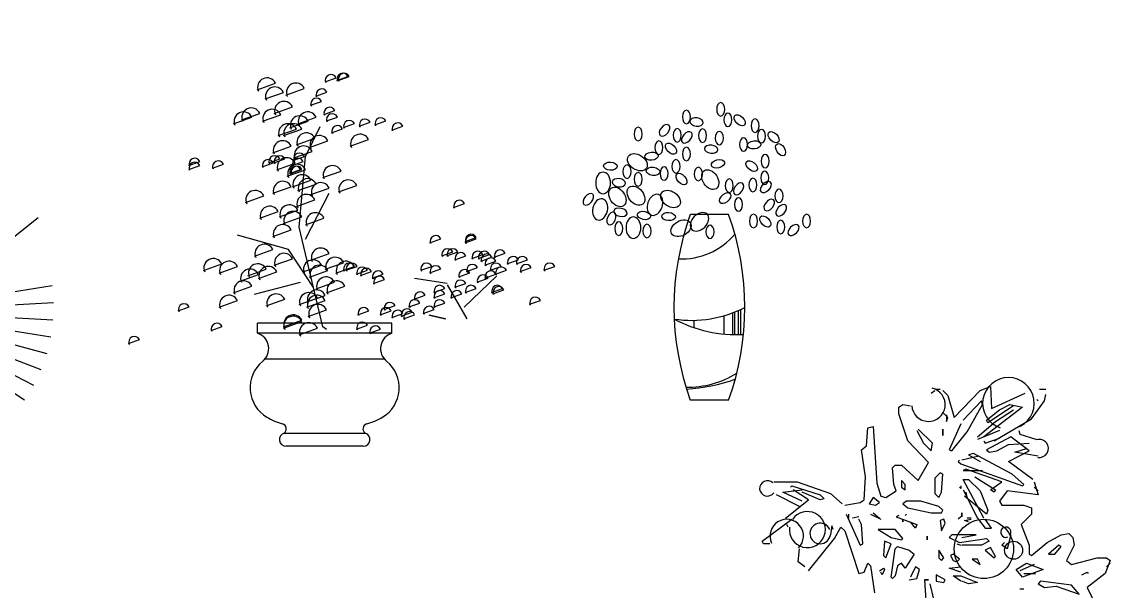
# Model space of a CAD drawing. Extents: x -42728 to 99010, y -18674 to 47645.
# Drawn here: x 46015 to 48266, y 2904 to 4082 of the extents above; entities that cross this region are included whole.
import ezdxf

# ---------------------------------------------------------------- set-up
doc = ezdxf.new("R2010")
doc.units = 0
doc.header["$LTSCALE"] = 100
doc.header["$MEASUREMENT"] = 0
doc.layers.get('0').update_dxf_attribs({"linetype": 'CONTINUOUS'})
for name, color, linetype in [('2D', 7, 'CONTINUOUS'), ('9', 9, 'CONTINUOUS'), ('BUILDINGS', 5, 'CONTINUOUS'), ('DIZHUAN', 145, 'CONTINUOUS'), ('填充', 8, 'CONTINUOUS'), ('家具', 223, 'CONTINUOUS')]:
    doc.layers.add(name, color=color, linetype=linetype)
doc.styles.add('DIM', font='txt')

# ---------------------------------------------------------------- blocks, each defined once
blk = doc.blocks.new('A$C5F3C006E')
for p, q in [((547.5, 1033), (532.1, 1154.9)), ((603.2, 1031.9), (603.2, 1154.7)), ((636, 1148.6), (631.9, 1029.8)), ((455.6, 1142.5), (480.2, 1019.6)), ((658.3, 1023.8), (673.7, 1145.7)), ((713.9, 1132.2), (693.4, 1017.6)), ((712, 1008.8), (742.6, 1127.8)), ((763.4, 987.3), (808.6, 1101.5)), ((336.2, 969.1), (264, 1068.5)), ((811.7, 959.4), (870.8, 1067.1)), ((238.3, 1050.3), (316.2, 952)), ((290.4, 937.3), (206.4, 1026.8)), ((185.1, 997.1), (267, 919.3)), ((726.2, 675.6), (763.1, 1007.3)), ((249.1, 900), (154.4, 978.3)), ((144.1, 948), (234.2, 882.4)), ((111.3, 921.3), (221.9, 847.6)), ((990.6, 815.4), (977, 901.3)), ((1016.9, 817.2), (1012.4, 904)), ((1043.3, 816.3), (1047.9, 903.1)), ((964.6, 810.8), (942.1, 894.8)), ((1069.5, 812.6), (1083.1, 898.5)), ((1095.1, 806.3), (1117.6, 890.2)), ((1119.9, 797.2), (1151.1, 878.4)), ((959.5, 795.5), (1063.2, 861.3)), ((1143.6, 785.7), (1183.1, 863.1)), ((1209.9, 841.5), (1164.8, 771.9)), ((1186.8, 755.4), (1241.5, 822.9)), ((157.1, 761.4), (40.3, 799.4)), ((1045.9, 712.5), (1033.6, 786.2)), ((381.8, 712.5), (344.9, 749.4)), ((1328.7, 749.4), (1267.3, 700.2)), ((138.8, 708.8), (18.1, 731.8)), ((455.6, 614.2), (381.8, 712.5)), ((955.7, 583.5), (1045.9, 712.5)), ((566.3, 589.7), (726.2, 675.6)), ((127.2, 654.2), (4.6, 662)), ((504.8, 626.5), (455.6, 614.2)), ((541.7, 565.1), (504.8, 626.5)), ((1271.6, 595.8), (1357.5, 609.3)), ((122.6, 598.7), (0, 591)), ((959.8, 587.6), (1082.8, 589.7)), ((959.8, 587.6), (1033.6, 331.7)), ((1082.8, 589.7), (1168.9, 552.8)), ((554, 565.1), (221.9, 540.5)), ((554, 577.4), (726.2, 405.4)), ((1168.9, 552.8), (1193.5, 577.4)), ((1273.5, 569.5), (1360.3, 574)), ((125, 543), (4.3, 520)), ((221.9, 540.5), (197.4, 479.1)), ((1272.5, 543.1), (1359.3, 538.5)), ((1021.3, 528.2), (1070.5, 528.2)), ((1070.5, 528.2), (1193.5, 503.7)), ((197.4, 479.1), (111.3, 515.9)), ((1193.5, 503.7), (1255, 491.4)), ((1268.9, 516.9), (1354.7, 503.3)), ((134.3, 488.1), (17.5, 450.1)), ((1262.5, 491.3), (1346.4, 468.8)), ((1253.4, 466.5), (1334.6, 435.3)), ((62.1, 380.8), (148.2, 430)), ((726.2, 405.4), (812.2, 430)), ((1241.9, 442.8), (1319.3, 403.3)), ((1227.9, 420.4), (1300.7, 373)), ((173.1, 383.8), (69.4, 318)), ((1211.6, 399.6), (1279.1, 344.9)), ((1173.1, 363.7), (1227.7, 296.1)), ((1193.3, 380.6), (1254.7, 319.1)), ((86.7, 288.7), (181, 358.3)), ((1151.2, 348.9), (1198.5, 276)), ((202, 336.2), (107.4, 257.9)), ((919.9, 321.5), (1023.6, 255.7)), ((947.5, 323.9), (925, 240)), ((973.2, 317.5), (959.5, 231.7)), ((1078, 319.3), (1100.5, 235.4)), ((1103.4, 326.6), (1134.5, 245.5)), ((1127.9, 336.5), (1167.3, 259)), ((127.7, 227.3), (213.8, 309.2)), ((999.3, 313.8), (994.7, 227.1)), ((1025.7, 312.9), (1030.2, 226.1)), ((1052, 314.8), (1065.6, 228.9)), ((236.7, 292.5), (152.6, 203)), ((176.9, 178.1), (258.8, 276.4)), ((883.5, 279.3), (978.2, 201)), ((276.5, 253.6), (204.3, 154.2)), ((842.1, 242), (926.2, 152.5)), ((796.4, 210.2), (868.6, 110.8)), ((898.3, 137.2), (828.6, 219.1)), ((369.2, 192.1), (324, 77.8)), ((747, 184.3), (806.2, 76.7)), ((694.8, 164.9), (740, 50.7)), ((455.6, 24.6), (467.9, 147.4)), ((566.3, 12.3), (566.3, 147.4)), ((689.3, 0), (664.7, 147.4))]:
    blk.add_line(p, q)
for centre, radius in [((541.7, 1044.2), 24.6), ((418.7, 712.5), 17.4), ((1029.5, 649), 8.19), ((513, 624.5), 9.16), ((517.1, 591.7), 14.8), ((545.8, 579.4), 9.16), ((1041.8, 583.5), 9.16), ((570.4, 558.9), 8.2), ((1004.9, 558.9), 8.19), ((340.8, 542.6), 8.19)]:
    blk.add_circle(centre, radius)
blk = doc.blocks.new('A$C452D1565')
at = {"layer": 'BUILDINGS', "color": 8}
for p, q in [((301.1, 384.5), (222.1, 384.5)), ((301.1, 0), (222.1, 0))]:
    blk.add_line(p, q, dxfattribs=at)
for centre, start, end in [((751.5, 192.2), 160.0454, 199.9546), ((-228.4, 192.2), 340.0454, 19.9546)]:
    blk.add_arc(centre, 563.3, start, end, dxfattribs=at)
at = {"layer": 'BUILDINGS', "color": 8, "extrusion": (0, 0, -1)}
for centre, major_axis, ratio in [((284.9, 601.7), (0, 14), 0.6), ((214, 586), (0, 14), 0.6), ((299.7, 580.1), (0, 14), 0.6), ((114.2, 550.6), (0, 14), 0.6), ((168.7, 558.4), (8.8, 10.9), 0.6), ((235, 575.5), (-13.9, 1.6), 0.6), ((356, 567.9), (0, 14), 0.6), ((194.9, 548.1), (0, 14), 0.6), ((215, 543.6), (9.3, 10.5), 0.6), ((247.3, 547.3), (0, 14), 0.6), ((282, 542.2), (0, 14), 0.6), ((332.1, 528.9), (0, 14), 0.6), ((369.1, 546.2), (0, 14), 0.6), ((157, 522.5), (0, 14), 0.6), ((214, 509.3), (0, 14), 0.6), ((265.2, 519.3), (-13.9, 1.6), 0.6), ((192.4, 483.7), (0, 14), 0.6), ((376.8, 494.6), (0, 14), 0.6), ((91.1, 472.9), (0, 14), 0.6), ((167.8, 468.9), (0, 14), 0.6), ((238.6, 467.9), (0, 14), 0.6), ((375.9, 460), (0, 14), 0.6), ((41.7, 449.5), (0, 22.3), 0.687493), ((74.3, 450), (-13.9, 1.6), 0.6), ((114.2, 457.1), (0, 14), 0.6), ((302.5, 443.8), (0, 14), 0.6), ((321.8, 437.2), (8.1, 11.5), 0.6), ((351.4, 445.3), (0, 14), 0.6), ((378.2, 441), (9.91, 9.91), 0.6), ((11.1, 415.6), (9.1, 10.6), 0.6), ((149, 404.2), (7.1, 21.2), 0.687493), ((294.1, 418.1), (11.2, 8.4), 0.6), ((405.3, 422.7), (0, 14), 0.6), ((35.6, 394.7), (4.7, 21.8), 0.687493), ((321.7, 404.9), (0, 14), 0.6), ((385.1, 403.9), (8.8, 10.9), 0.6), ((410, 392.8), (9.3, 10.5), 0.6), ((58.8, 376), (5.7, 12.8), 0.6), ((77.5, 388.7), (-13.7, 2.8), 0.6), ((241, 369), (15.8, 15.8), 0.687493), ((352.7, 370.6), (0, 14), 0.6), ((462.4, 370.6), (0, 14), 0.6), ((74.1, 355.1), (0, 14), 0.6), ((104.4, 356.9), (0, 22.3), 0.687493), ((132.4, 349.9), (0, 14), 0.6), ((262.7, 348.4), (0, 14), 0.6), ((409, 358.4), (0, 14), 0.6), ((435.4, 351.9), (9.91, 9.91), 0.6)]:
    blk.add_ellipse(centre, major_axis=major_axis, ratio=ratio, dxfattribs=at)
at = {"layer": 'BUILDINGS', "color": 8}
for centre, major_axis, ratio in [((323.9, 579.2), (-9.91, 9.91), 0.6), ((394.1, 544.1), (-9.91, 9.91), 0.6), ((182, 520.5), (-9.91, 9.91), 0.6), ((353.9, 528.2), (13.9, 1.4), 0.6), ((408.7, 518.1), (-7.4, 11.9), 0.6), ((112.6, 492.2), (-18.5, 12.5), 0.687493), ((141.8, 504.6), (13.9, 1.4), 0.6), ((279.2, 489), (13.6, 3.4), 0.6), ((348.8, 484.3), (-10.9, 8.8), 0.6), ((56.8, 484.2), (-14, 0.6), 0.6), ((144.9, 473.5), (-13.9, 1.8), 0.6), ((263.3, 456.3), (-12.2, 18.7), 0.687493), ((203.8, 457.6), (-9.2, 10.6), 0.6), ((71.2, 420.6), (-12.6, 18.4), 0.687493), ((109.7, 423.2), (-13.8, 17.6), 0.687493), ((181.1, 416.3), (-18.3, 12.9), 0.687493), ((126.3, 382.1), (-13.7, 2.8), 0.6), ((177.2, 380), (-14, 1.1), 0.6), ((377, 369.7), (-9.91, 9.91), 0.6), ((202.8, 355.7), (19.4, 11.1), 0.687493)]:
    blk.add_ellipse(centre, major_axis=major_axis, ratio=ratio, dxfattribs=at)
at = {"layer": 'DIZHUAN'}
for p, q in [((309.1, 180.7), (309.1, 135.9)), ((313.4, 182.4), (313.4, 135.8)), ((321.2, 185.7), (321.2, 135.1)), ((325.5, 187.6), (325.5, 135.9)), ((229.3, 165.3), (229.3, 150.3)), ((291.3, 174.8), (291.3, 137))]:
    blk.add_line(p, q, dxfattribs=at)
for centre, radius, start, end in [((203.3, 437.5), 145.3, 267.6278, 319.7473), ((224.8, 403.6), 238.4, 261.3103, 297.5021), ((316.8, 406.2), 270.4, 241.7371, 273.2291), ((217.1, 219.1), 192, 268.7703, 301.7215), ((191.1, 396.9), 374.6, 273.5528, 289.3073)]:
    blk.add_arc(centre, radius, start, end, dxfattribs=at)
blk = doc.blocks.new('A$C45C0415A')
at = {"layer": 'DIZHUAN'}
blk.add_blockref('A$C452D1565', (0, 0), dxfattribs=at)
blk = doc.blocks.new('A$C5E9904D8')
at = {"layer": '家具'}
blk.add_blockref('A$C45C0415A', (0, 0), dxfattribs=at)
blk = doc.blocks.new('A$C45BA63F5')
at = {"layer": '家具'}
blk.add_blockref('A$C5E9904D8', (0, 0), dxfattribs=at)
blk = doc.blocks.new('0963')
at = {"linetype": 'Continuous'}
for p, q in [((-89.6, 1842.3), (-7.8, 1871.5)), ((-1.9, 1852), (79.9, 1881.2)), ((7.8, 1852), (89.6, 1881.2)), ((-594.1, 1781.9), (-457.8, 1830.6)), ((-379.9, 1742.9), (-243.5, 1791.6)), ((-535.7, 1713.7), (-399.3, 1762.4)), ((-157.8, 1735.1), (-76, 1764.4)), ((-467.5, 1606.6), (-331.2, 1655.3)), ((-196.7, 1667), (-114.9, 1696.2)), ((-99.3, 1598.8), (-17.5, 1628)), ((-769.5, 1528.7), (-633.1, 1577.4)), ((-711, 1557.9), (-574.7, 1606.6)), ((-555.2, 1548.2), (-418.8, 1596.9)), ((-350.6, 1499.5), (-214.3, 1548.2)), ((-292.2, 1528.7), (-155.8, 1577.4)), ((-79.9, 1550.1), (1.9, 1579.4)), ((163.6, 1511.2), (245.4, 1540.4)), ((280.5, 1520.9), (362.3, 1550.1)), ((-438.3, 1441.1), (-301.9, 1489.8)), ((-438.3, 1441.1), (-301.9, 1489.8)), ((-399.3, 1441.1), (-263, 1489.8)), ((-40.9, 1462.5), (40.9, 1491.7)), ((46.8, 1501.5), (128.6, 1530.7)), ((407.1, 1482), (488.9, 1511.2)), ((-301.9, 1372.9), (-165.6, 1421.6)), ((-204.5, 1353.5), (-68.2, 1402.1)), ((97.4, 1363.2), (233.8, 1411.9)), ((-477.3, 1314.5), (-340.9, 1363.2)), ((-321.4, 1275.6), (-185.1, 1324.2)), ((-1102.6, 1219.1), (-1020.8, 1248.3)), ((-1102.6, 1189.9), (-1020.8, 1219.1)), ((-927.2, 1199.6), (-845.4, 1228.8)), ((-557.1, 1209.3), (-475.3, 1238.6)), ((-508.4, 1238.6), (-426.6, 1267.8)), ((-469.5, 1238.6), (-387.7, 1267.8)), ((-448, 1187.9), (-311.7, 1236.6)), ((-333.1, 1219.1), (-251.3, 1248.3)), ((-323.4, 1258), (-241.6, 1287.2)), ((-370.1, 1139.2), (-233.8, 1187.9)), ((-352.6, 1160.7), (-270.8, 1189.9)), ((-342.8, 1160.7), (-261, 1189.9)), ((-107.1, 1129.5), (29.2, 1178.2)), ((-477.3, 1012.7), (-340.9, 1061.3)), ((-331.2, 1061.3), (-194.8, 1110)), ((-292.2, 1032.1), (-155.8, 1080.8)), ((9.7, 1022.4), (146.1, 1071.1)), ((-681.8, 944.5), (-545.4, 993.2)), ((-194.8, 1002.9), (-58.4, 1051.6)), ((-301.9, 915.3), (-165.6, 964)), ((864.9, 907.5), (946.7, 936.7)), ((-574.7, 827.7), (-438.3, 876.3)), ((-428.6, 837.4), (-292.2, 886.1)), ((-399.3, 788.7), (-263, 837.4)), ((-233.8, 779), (-97.4, 827.7)), ((-477.3, 691.3), (-340.9, 740)), ((689.6, 644.6), (771.4, 673.8)), ((952.6, 654.3), (1034.4, 683.5)), ((952.6, 644.6), (1034.4, 673.8)), ((-613.6, 545.3), (-477.3, 594)), ((777.3, 547.2), (859.1, 576.4)), ((816.2, 547.2), (898, 576.4)), ((1166.9, 537.5), (1248.7, 566.7)), ((-993.5, 438.2), (-857.1, 486.9)), ((-467.5, 477.1), (-331.2, 525.8)), ((-194.8, 516.1), (-58.4, 564.8)), ((-87.7, 447.9), (48.7, 496.6)), ((874.7, 518), (956.5, 547.2)), ((1001.3, 527.7), (1083.1, 557)), ((1050, 527.7), (1131.8, 557)), ((1069.5, 508.3), (1151.3, 537.5)), ((1098.7, 479.1), (1180.5, 508.3)), ((1264.3, 488.8), (1346.1, 518)), ((1332.4, 488.8), (1414.2, 518)), ((-876.6, 418.7), (-740.2, 467.4)), ((-720.8, 360.3), (-584.4, 409)), ((-662.3, 399.2), (-526, 447.9)), ((-584.4, 379.7), (-448, 428.4)), ((-253.2, 428.4), (-116.9, 477.1)), ((-204.5, 389.5), (-68.2, 438.2)), ((-9.7, 418.7), (126.6, 467.4)), ((46.8, 440.1), (128.6, 469.3)), ((66.2, 440.1), (148, 469.3)), ((144.2, 410.9), (226, 440.1)), ((173.4, 401.2), (255.2, 430.4)), ((261, 381.7), (342.8, 410.9)), ((621.4, 440.1), (703.2, 469.3)), ((689.6, 420.6), (771.4, 449.9)), ((903.9, 391.4), (985.7, 420.6)), ((962.3, 430.4), (1044.1, 459.6)), ((1098.7, 381.7), (1180.5, 410.9)), ((1137.6, 440.1), (1219.4, 469.3)), ((1176.6, 410.9), (1258.4, 440.1)), ((1361.7, 430.4), (1443.5, 459.6)), ((1537, 440.1), (1618.8, 469.3)), ((-155.8, 301.8), (-19.5, 350.5)), ((270.8, 342.7), (352.6, 372)), ((874.7, 313.5), (956.5, 342.7)), ((1040.2, 352.5), (1122, 381.7)), ((-769.5, 272.6), (-633.1, 321.3)), ((-224, 204.5), (-87.7, 253.2)), ((-77.9, 272.6), (58.4, 321.3)), ((572.7, 225.9), (654.5, 255.1)), ((718.8, 274.6), (800.6, 303.8)), ((718.8, 235.6), (800.6, 264.8)), ((845.4, 235.6), (927.2, 264.8)), ((952.6, 274.6), (1034.4, 303.8)), ((1147.4, 274.6), (1229.2, 303.8)), ((1157.1, 264.8), (1238.9, 294.1)), ((-1180.5, 138.3), (-1098.7, 167.5)), ((-876.6, 165.5), (-740.2, 214.2)), ((-526, 175.3), (-389.6, 224)), ((-282.5, 185), (-146.1, 233.7)), ((-224, 165.5), (-87.7, 214.2)), ((348.7, 148), (430.5, 177.2)), ((533.8, 167.5), (615.6, 196.7)), ((718.8, 167.5), (800.6, 196.7)), ((1429.8, 187), (1511.6, 216.2)), ((-214.3, 97.4), (-77.9, 146.1)), ((153.9, 109.1), (235.7, 138.3)), ((319.5, 109.1), (401.3, 138.3)), ((407.1, 89.6), (488.9, 118.8)), ((475.3, 99.3), (557.1, 128.5)), ((494.8, 79.8), (576.6, 109.1)), ((640.9, 118.8), (722.7, 148)), ((-937, -7.8), (-855.2, 21.4)), ((-399.3, 19.5), (-263, 68.2)), ((-399.3, 9.7), (-263, 58.4)), ((-282.5, -38.9), (-146.1, 9.7)), ((144.2, 1.9), (226, 31.2)), ((241.6, -27.3), (323.4, 1.9)), ((-1550.6, -105.2), (-1468.8, -75.9))]:
    blk.add_line(p, q, dxfattribs=at)
for points in [[(-77.9, 0), (-107.1, 19.5), (-282.5, 759.5), (-233.8, 1285.3), (-126.6, 1509.2)], [(-233.8, 671.9), (-58.4, 1012.7)], [(-175.3, 311.6), (-360.4, 594), (-740.2, 701.1)], [(-613.6, 262.9), (-272.7, 350.5)], [(818.2, 340.8), (574.7, 379.7)], [(818.2, 331.1), (964.3, 77.9)], [(944.8, 165.5), (1188.3, 399.2)]]:
    blk.add_lwpolyline(points, dxfattribs=at)
blk.add_lwpolyline([(681.8, 107.1, 10, 10, 0), (808.4, 77.9, 10, 10, 0)], format="xyseb", dxfattribs=at)
for centre, radius in [((-521.1, 1801.3), 69.7), ((-45.8, 1853.9), 41.8), ((41.9, 1863.7), 41.8), ((51.6, 1863.7), 41.8), ((-462.6, 1733.2), 69.7), ((-306.8, 1762.4), 69.7), ((-114, 1746.8), 41.8), ((-152.9, 1678.7), 41.8), ((-638, 1577.4), 69.7), ((-482.1, 1567.7), 69.7), ((-394.5, 1626.1), 69.7), ((-55.5, 1610.5), 41.8), ((-696.4, 1548.2), 69.7), ((-277.6, 1519), 69.7), ((-219.1, 1548.2), 69.7), ((-36, 1561.8), 41.8), ((90.6, 1513.1), 41.8), ((207.5, 1522.9), 41.8), ((324.3, 1532.6), 41.8), ((-365.2, 1460.5), 69.7), ((-365.2, 1460.5), 69.7), ((-326.3, 1460.5), 69.7), ((-228.9, 1392.4), 69.7), ((2.9, 1474.2), 41.8), ((451, 1493.7), 41.8), ((-404.2, 1334), 69.7), ((-131.5, 1372.9), 69.7), ((170.5, 1382.6), 69.7), ((-279.5, 1269.7), 41.8), ((-248.4, 1295), 69.7), ((-1058.7, 1230.8), 41.8), ((-1058.7, 1201.5), 41.8), ((-883.4, 1211.3), 41.8), ((-513.3, 1221), 41.8), ((-464.6, 1250.2), 41.8), ((-425.6, 1250.2), 41.8), ((-375, 1207.4), 69.7), ((-297.1, 1158.7), 69.7), ((-308.8, 1172.3), 41.8), ((-299, 1172.3), 41.8), ((-289.3, 1230.8), 41.8), ((-34.1, 1149), 69.7), ((-258.1, 1080.8), 69.7), ((-404.2, 1032.1), 69.7), ((-219.1, 1051.6), 69.7), ((-121.7, 1022.4), 69.7), ((82.8, 1041.9), 69.7), ((-608.7, 964), 69.7), ((-228.9, 934.7), 69.7), ((-501.6, 847.1), 69.7), ((-355.5, 856.8), 69.7), ((908.7, 919.2), 41.8), ((-326.3, 808.2), 69.7), ((-160.7, 798.4), 69.7), ((-404.2, 710.8), 69.7), ((733.4, 656.3), 41.8), ((996.4, 666), 41.8), ((996.4, 656.3), 41.8), ((-540.6, 564.7), 69.7), ((-121.7, 535.5), 69.7), ((821.1, 558.9), 41.8), ((860, 558.9), 41.8), ((918.5, 529.7), 41.8), ((1045.1, 539.4), 41.8), ((1093.8, 539.4), 41.8), ((1210.7, 549.2), 41.8), ((-920.4, 457.6), 69.7), ((-803.5, 438.2), 69.7), ((-589.3, 418.7), 69.7), ((-394.5, 496.6), 69.7), ((-180.2, 447.9), 69.7), ((-14.6, 467.4), 69.7), ((63.3, 438.2), 69.7), ((90.6, 451.8), 41.8), ((110.1, 451.8), 41.8), ((665.2, 451.8), 41.8), ((1113.3, 520), 41.8), ((1142.5, 490.7), 41.8), ((1181.5, 451.8), 41.8), ((1308.1, 500.5), 41.8), ((1376.3, 500.5), 41.8), ((1580.8, 451.8), 41.8), ((-647.7, 379.7), 69.7), ((-511.3, 399.2), 69.7), ((-131.5, 408.9), 69.7), ((188, 422.6), 41.8), ((217.2, 412.8), 41.8), ((304.9, 393.4), 41.8), ((733.4, 432.3), 41.8), ((947.7, 403.1), 41.8), ((1006.1, 442.1), 41.8), ((1084.1, 364.2), 41.8), ((1142.5, 393.4), 41.8), ((1220.4, 422.6), 41.8), ((1405.5, 442.1), 41.8), ((-696.4, 292.1), 69.7), ((-82.8, 321.3), 69.7), ((-4.9, 292.1), 69.7), ((314.6, 354.4), 41.8), ((762.6, 286.3), 41.8), ((918.5, 325.2), 41.8), ((996.4, 286.3), 41.8), ((1191.2, 286.3), 41.8), ((-803.5, 185), 69.7), ((-452.9, 194.7), 69.7), ((-209.4, 204.5), 69.7), ((-151, 223.9), 69.7), ((-151, 185), 69.7), ((616.5, 237.6), 41.8), ((762.6, 247.3), 41.8), ((889.3, 247.3), 41.8), ((1200.9, 276.5), 41.8), ((-1136.7, 149.9), 41.8), ((-141.2, 116.8), 69.7), ((197.7, 120.7), 41.8), ((363.3, 120.7), 41.8), ((392.5, 159.7), 41.8), ((577.6, 179.2), 41.8), ((684.7, 130.5), 41.8), ((762.6, 179.2), 41.8), ((1473.7, 198.6), 41.8), ((-326.3, 38.9), 69.7), ((-326.3, 29.2), 69.7), ((451, 101.3), 41.8), ((519.1, 111), 41.8), ((538.6, 91.5), 41.8), ((-893.2, 3.9), 41.8), ((-209.4, -19.5), 69.7), ((188, 13.6), 41.8), ((285.4, -15.6), 41.8), ((-1506.8, -93.5), 41.8)]:
    blk.add_arc(centre, radius, 24.78241, 204.75475, dxfattribs=at)
at = {"linetype": 'Continuous', "style": 'DIM', "flags": 1}
for tag in ['XVALUE', 'YVALUE']:
    blk.add_attdef(tag, (-1007799.9, -1012994), '', height=0.02, dxfattribs=at)
blk = doc.blocks.new('A$C38306DFD')
at = {"layer": '9'}
for p, q in [((317.6, 148.5), (155.4, 148.5)), ((155.4, 136.3), (155.4, 148.5)), ((155.4, 136.3), (155.4, 148.5)), ((155.4, 136.3), (155.4, 148.5)), ((317.6, 136.3), (317.6, 148.5)), ((317.6, 136.3), (317.6, 148.5)), ((317.6, 136.3), (155.4, 136.3)), ((164.8, 105.6), (308.3, 105.6)), ((187.7, 15.9), (285.4, 15.9)), ((283.1, 0), (190, 0))]:
    blk.add_line(p, q, dxfattribs=at)
for centre, radius, start, end in [((149.8, 117.8), 19.3, 307.0238, 73.1621), ((323.2, 117.8), 19.3, 106.8379, 232.9762), ((188.2, 70.6), 41.5, 130.0078, 238.9748), ((284.9, 70.6), 41.5, 301.0252, 49.9922), ((207.1, 105.5), 81.2, 240.2175, 254.8553), ((184, 21), 6.31, 305.5132, 72.9644), ((289, 21), 6.31, 107.0356, 234.4868), ((266, 105.5), 81.2, 285.1447, 299.7825), ((190, 8.1), 8.11, 106.0872, 270), ((283.1, 8.1), 8.11, 270, 73.9128)]:
    blk.add_arc(centre, radius, start, end, dxfattribs=at)
at = {"layer": '9', "xscale": 0.1622016, "yscale": 0.1622016, "zscale": 0.1622016}
blk.add_blockref('0963', (251.5, 140.9), dxfattribs=at)
blk = doc.blocks.new('A$C63410394')
at = {"layer": '填充', "xscale": 3.5, "yscale": 3.5, "zscale": 3.5}
blk.add_blockref('A$C38306DFD', (0, 0), dxfattribs=at)
blk = doc.blocks.new('A$C4CA55594')
at = {"layer": '2D', "color": 7}
for p, q in [((517, 1606.9), (525, 1612.2)), ((527.6, 1614.9), (535.6, 1614.9)), ((541, 1612.2), (551.6, 1601.6)), ((551.6, 1601.6), (564.9, 1556.3)), ((564.9, 1556.3), (618.2, 1612.2)), ((618.2, 1612.2), (639.6, 1620.2)), ((639.6, 1620.2), (642.2, 1574.9)), ((642.2, 1574.9), (711.5, 1606.9)), ((740.8, 1614.9), (754.1, 1614.9)), ((751.5, 1590.9), (754.1, 1604.2)), ((450.4, 1577.6), (458.3, 1582.9)), ((450.4, 1564.2), (450.4, 1577.6)), ((458.3, 1582.9), (474.3, 1580.2)), ((620.9, 1590.9), (583.6, 1550.9)), ((591.6, 1526.9), (623.6, 1582.9)), ((623.6, 1582.9), (620.9, 1590.9)), ((706.2, 1577.6), (626.2, 1516.3)), ((687.5, 1580.2), (634.2, 1545.6)), ((658.2, 1572.2), (679.5, 1582.9)), ((679.5, 1582.9), (706.2, 1577.6)), ((724.8, 1553.6), (751.5, 1590.9)), ((735.5, 1593.6), (738.2, 1590.9)), ((738.2, 1590.9), (738.2, 1590.9)), ((469, 1508.3), (450.4, 1564.2)), ((551.6, 1556.3), (541, 1566.9)), ((549, 1561.6), (549, 1548.3)), ((549, 1548.3), (551.6, 1556.3)), ((631.6, 1550.9), (658.2, 1572.2)), ((647.6, 1508.3), (724.8, 1553.6)), ((650.2, 1548.3), (687.5, 1572.2)), ((383.7, 1497.6), (386.4, 1534.9)), ((386.4, 1534.9), (397.1, 1537.6)), ((397.1, 1537.6), (405.1, 1420.3)), ((519.6, 1503), (490.3, 1532.3)), ((541, 1518.9), (541, 1532.3)), ((541, 1532.3), (541, 1518.9)), ((578.3, 1542.9), (554.3, 1489.6)), ((612.9, 1516.3), (650.2, 1548.3)), ((634.2, 1545.6), (631.6, 1550.9)), ((511.6, 1463), (469, 1508.3)), ((487.7, 1529.6), (501, 1503)), ((559.6, 1487), (591.6, 1526.9)), ((658.2, 1529.6), (612.9, 1511)), ((626.2, 1508.3), (628.9, 1503)), ((628.9, 1503), (658.2, 1513.6)), ((682.2, 1516.3), (631.6, 1489.6)), ((719.5, 1487), (682.2, 1516.3)), ((698.2, 1529.6), (700.8, 1521.6)), ((700.8, 1521.6), (735.5, 1511)), ((373.1, 1489.6), (383.7, 1497.6)), ((381.1, 1433.7), (373.1, 1489.6)), ((501, 1503), (517, 1487)), ((517, 1487), (519.6, 1503)), ((554.3, 1489.6), (559.6, 1487)), ((631.6, 1489.6), (636.9, 1484.3)), ((636.9, 1484.3), (652.9, 1487)), ((652.9, 1487), (676.9, 1500.3)), ((676.9, 1500.3), (719.5, 1503)), ((676.9, 1465.6), (719.5, 1487)), ((690.2, 1484.3), (714.2, 1492.3)), ((490.3, 1425.7), (511.6, 1463)), ((572.9, 1465.6), (575.6, 1468.3)), ((575.6, 1468.3), (572.9, 1465.6)), ((572.9, 1465.6), (578.3, 1460.3)), ((615.6, 1476.3), (580.9, 1468.3)), ((604.9, 1481.6), (594.3, 1479)), ((594.3, 1479), (618.2, 1465.6)), ((684.9, 1439), (604.9, 1481.6)), ((727.5, 1428.3), (676.9, 1465.6)), ((738.2, 1476.3), (690.2, 1484.3)), ((437, 1452.3), (442.4, 1457.7)), ((439.7, 1417.7), (437, 1452.3)), ((442.4, 1457.7), (455.7, 1457.7)), ((455.7, 1457.7), (490.3, 1425.7)), ((535.6, 1441.7), (525, 1431)), ((541, 1439), (535.6, 1441.7)), ((578.3, 1460.3), (706.2, 1415)), ((588.9, 1449.7), (583.6, 1447)), ((583.6, 1447), (623.6, 1447)), ((663.5, 1423), (588.9, 1449.7)), ((191.9, 1423), (239.8, 1423)), ((239.8, 1423), (309.1, 1399)), ((378.4, 1385.7), (381.1, 1433.7)), ((405.1, 1420.3), (413, 1393.7)), ((463.7, 1417.7), (455.7, 1425.7)), ((455.7, 1425.7), (455.7, 1412.4)), ((525, 1431), (525, 1399)), ((538.3, 1401.7), (541, 1439)), ((626.2, 1348.4), (583.6, 1428.3)), ((583.6, 1428.3), (594.3, 1428.3)), ((594.3, 1428.3), (618.2, 1404.4)), ((607.6, 1433.7), (650.2, 1407)), ((639.6, 1407), (663.5, 1423)), ((708.8, 1417.7), (684.9, 1439)), ((730.2, 1423), (738.2, 1396.4)), ((245.2, 1372.4), (197.2, 1396.4)), ((210.5, 1401.7), (250.5, 1407)), ((250.5, 1383), (210.5, 1401.7)), ((226.5, 1412.4), (229.2, 1415)), ((229.2, 1415), (287.8, 1396.4)), ((263.8, 1385.7), (231.8, 1407)), ((287.8, 1385.7), (250.5, 1401.7)), ((287.8, 1396.4), (295.8, 1388.4)), ((309.1, 1399), (333.1, 1377.7)), ((423.7, 1391), (445, 1404.4)), ((445, 1404.4), (439.7, 1417.7)), ((455.7, 1412.4), (463.7, 1407)), ((463.7, 1407), (463.7, 1417.7)), ((525, 1399), (533, 1391)), ((533, 1391), (538.3, 1401.7)), ((578.3, 1409.7), (575.6, 1412.4)), ((578.3, 1415), (578.3, 1409.7)), ((583.6, 1407), (612.9, 1348.4)), ((588.9, 1401.7), (591.6, 1388.4)), ((618.2, 1404.4), (634.2, 1364.4)), ((647.6, 1401.7), (639.6, 1407)), ((650.2, 1407), (647.6, 1401.7)), ((674.2, 1404.4), (658.2, 1383)), ((738.2, 1396.4), (674.2, 1404.4)), ((706.2, 1415), (708.8, 1417.7)), ((730.2, 1412.4), (738.2, 1404.4)), ((215.9, 1348.4), (263.8, 1385.7)), ((295.8, 1388.4), (287.8, 1385.7)), ((338.4, 1375), (370.4, 1380.4)), ((370.4, 1380.4), (378.4, 1385.7)), ((397.1, 1391), (389.1, 1377.7)), ((389.1, 1377.7), (402.4, 1375)), ((410.4, 1380.4), (397.1, 1391)), ((402.4, 1375), (410.4, 1380.4)), ((413, 1393.7), (423.7, 1391)), ((466.3, 1383), (458.3, 1377.7)), ((458.3, 1377.7), (469, 1369.7)), ((495.7, 1383), (466.3, 1383)), ((533, 1372.4), (495.7, 1383)), ((631.6, 1356.4), (586.3, 1393.7)), ((658.2, 1383), (663.5, 1375)), ((663.5, 1375), (708.8, 1375)), ((708.8, 1375), (724.8, 1369.7)), ((341.1, 1356.4), (370.4, 1292.4)), ((346.4, 1356.4), (346.4, 1348.4)), ((367.7, 1351.1), (354.4, 1348.4)), ((391.7, 1356.4), (413, 1345.7)), ((397.1, 1359.1), (410.4, 1348.4)), ((450.4, 1353.7), (445, 1351.1)), ((445, 1351.1), (487.7, 1335.1)), ((463.7, 1353.7), (466.3, 1356.4)), ((466.3, 1356.4), (466.3, 1356.4)), ((469, 1369.7), (517, 1359.1)), ((517, 1359.1), (538.3, 1359.1)), ((541, 1364.4), (533, 1372.4)), ((538.3, 1359.1), (541, 1364.4)), ((578.3, 1351.1), (572.9, 1345.7)), ((580.9, 1351.1), (580.9, 1359.1)), ((580.9, 1359.1), (580.9, 1351.1)), ((634.2, 1364.4), (631.6, 1356.4)), ((724.8, 1356.4), (703.5, 1335.1)), ((724.8, 1369.7), (724.8, 1356.4)), ((167.9, 1300.4), (229.2, 1345.7)), ((221.2, 1329.7), (218.5, 1335.1)), ((311.8, 1332.4), (309.1, 1313.8)), ((314.4, 1324.4), (311.8, 1332.4)), ((317.1, 1305.8), (330.4, 1329.7)), ((330.4, 1329.7), (338.4, 1321.7)), ((373.1, 1335.1), (367.7, 1345.7)), ((375.7, 1295.1), (373.1, 1335.1)), ((458.3, 1345.7), (458.3, 1340.4)), ((458.3, 1340.4), (458.3, 1345.7)), ((485, 1327.1), (474.3, 1340.4)), ((487.7, 1335.1), (485, 1327.1)), ((543.6, 1345.7), (535.6, 1343.1)), ((535.6, 1343.1), (538.3, 1321.7)), ((538.3, 1321.7), (546.3, 1337.7)), ((546.3, 1337.7), (543.6, 1345.7)), ((572.9, 1345.7), (572.9, 1345.7)), ((586.3, 1343.1), (599.6, 1345.7)), ((594.3, 1340.4), (586.3, 1343.1)), ((591.6, 1348.4), (591.6, 1348.4)), ((599.6, 1348.4), (591.6, 1348.4)), ((612.9, 1348.4), (628.9, 1327.1)), ((642.2, 1327.1), (628.9, 1345.7)), ((703.5, 1335.1), (719.5, 1292.4)), ((263.8, 1239.1), (317.1, 1305.8)), ((338.4, 1321.7), (367.7, 1233.8)), ((407.7, 1324.4), (434.4, 1308.4)), ((442.4, 1324.4), (407.7, 1324.4)), ((434.4, 1308.4), (455.7, 1303.1)), ((458.3, 1305.8), (442.4, 1324.4)), ((455.7, 1303.1), (458.3, 1305.8)), ((509, 1303.1), (509, 1311.1)), ((509, 1311.1), (509, 1303.1)), ((559.6, 1313.8), (554.3, 1308.4)), ((554.3, 1308.4), (575.6, 1297.8)), ((610.2, 1313.8), (559.6, 1313.8)), ((575.6, 1297.8), (631.6, 1305.8)), ((580.9, 1308.4), (610.2, 1313.8)), ((628.9, 1327.1), (642.2, 1327.1)), ((631.6, 1305.8), (636.9, 1300.4)), ((682.2, 1313.8), (674.2, 1284.4)), ((756.8, 1297.8), (786.1, 1313.8)), ((786.1, 1313.8), (802.1, 1316.4)), ((802.1, 1316.4), (810.1, 1308.4)), ((810.1, 1308.4), (812.8, 1292.4)), ((170.5, 1295.1), (167.9, 1300.4)), ((183.9, 1295.1), (170.5, 1295.1)), ((242.5, 1257.8), (245.2, 1284.4)), ((370.4, 1292.4), (375.7, 1295.1)), ((421, 1300.4), (418.4, 1271.1)), ((434.4, 1295.1), (421, 1300.4)), ((423.7, 1265.8), (434.4, 1295.1)), ((434.4, 1225.8), (442.4, 1284.4)), ((442.4, 1284.4), (447.7, 1289.8)), ((447.7, 1289.8), (471.7, 1281.8)), ((570.3, 1295.1), (578.3, 1292.4)), ((620.9, 1292.4), (580.9, 1292.4)), ((636.9, 1300.4), (620.9, 1292.4)), ((639.6, 1287.1), (628.9, 1281.8)), ((650.2, 1268.5), (639.6, 1287.1)), ((663.5, 1292.4), (668.9, 1297.8)), ((674.2, 1284.4), (663.5, 1292.4)), ((719.5, 1292.4), (719.5, 1273.8)), ((724.8, 1271.1), (756.8, 1297.8)), ((780.8, 1292.4), (759.5, 1273.8)), ((772.8, 1273.8), (786.1, 1289.8)), ((786.1, 1289.8), (780.8, 1292.4)), ((812.8, 1292.4), (796.8, 1260.5)), ((418.4, 1271.1), (423.7, 1265.8)), ((482.3, 1273.8), (463.7, 1244.5)), ((471.7, 1281.8), (482.3, 1273.8)), ((533, 1281.8), (533, 1265.8)), ((543.6, 1265.8), (533, 1281.8)), ((533, 1265.8), (538.3, 1260.5)), ((538.3, 1260.5), (543.6, 1265.8)), ((562.3, 1273.8), (556.9, 1271.1)), ((556.9, 1271.1), (562.3, 1260.5)), ((575.6, 1263.1), (562.3, 1273.8)), ((562.3, 1260.5), (570.3, 1257.8)), ((570.3, 1257.8), (575.6, 1263.1)), ((602.2, 1263.1), (618.2, 1252.5)), ((612.9, 1263.1), (602.2, 1263.1)), ((618.2, 1252.5), (612.9, 1263.1)), ((628.9, 1281.8), (647.6, 1265.8)), ((647.6, 1265.8), (650.2, 1268.5)), ((719.5, 1273.8), (724.8, 1271.1)), ((759.5, 1273.8), (772.8, 1273.8)), ((796.8, 1260.5), (807.4, 1252.5)), ((807.4, 1252.5), (860.7, 1265.8)), ((860.7, 1265.8), (879.4, 1265.8)), ((887.4, 1260.5), (876.7, 1233.8)), ((879.4, 1265.8), (887.4, 1260.5)), ((255.8, 1247.1), (242.5, 1257.8)), ((378.4, 1236.5), (386.4, 1255.1)), ((386.4, 1255.1), (391.7, 1249.8)), ((391.7, 1249.8), (399.7, 1193.8)), ((410.4, 1239.1), (418.4, 1244.5)), ((421, 1241.8), (415.7, 1231.1)), ((418.4, 1244.5), (421, 1241.8)), ((447.7, 1249.8), (442.4, 1228.5)), ((455.7, 1255.1), (447.7, 1249.8)), ((463.7, 1244.5), (455.7, 1255.1)), ((485, 1247.1), (474.3, 1225.8)), ((493, 1241.8), (485, 1247.1)), ((487.7, 1223.2), (493, 1241.8)), ((554.3, 1244.5), (578.3, 1247.1)), ((578.3, 1236.5), (554.3, 1244.5)), ((618.2, 1252.5), (618.2, 1252.5)), ((692.9, 1241.8), (714.2, 1255.1)), ((706.2, 1225.8), (692.9, 1241.8)), ((730.2, 1252.5), (700.8, 1239.1)), ((748.8, 1241.8), (706.2, 1225.8)), ((714.2, 1255.1), (748.8, 1241.8)), ((887.4, 1255.1), (879.4, 1247.1)), ((367.7, 1233.8), (378.4, 1236.5)), ((415.7, 1231.1), (413, 1236.5)), ((437, 1223.2), (434.4, 1225.8)), ((442.4, 1228.5), (437, 1223.2)), ((471.7, 1220.5), (487.7, 1223.2)), ((503.7, 1220.5), (511.6, 1220.5)), ((511.6, 1220.5), (503.7, 1220.5)), ((503.7, 1220.5), (509, 1132.5)), ((546.3, 1220.5), (527.6, 1231.1)), ((527.6, 1231.1), (527.6, 1217.8)), ((527.6, 1217.8), (543.6, 1215.2)), ((543.6, 1215.2), (546.3, 1220.5)), ((562.3, 1228.5), (562.3, 1228.5)), ((562.3, 1228.5), (578.3, 1228.5)), ((578.3, 1217.8), (562.3, 1228.5)), ((578.3, 1228.5), (612.9, 1215.2)), ((594.3, 1212.5), (580.9, 1217.8)), ((708.8, 1233.8), (732.8, 1233.8)), ((743.5, 1217.8), (738.2, 1212.5)), ((807.4, 1209.8), (743.5, 1217.8)), ((828.8, 1231.1), (839.4, 1236.5)), ((839.4, 1236.5), (842.1, 1233.8)), ((876.7, 1233.8), (839.4, 1204.5)), ((514.3, 1212.5), (522.3, 1180.5)), ((612.9, 1215.2), (594.3, 1212.5)), ((700.8, 1201.8), (708.8, 1201.8)), ((708.8, 1201.8), (708.8, 1201.8)), ((738.2, 1212.5), (751.5, 1204.5)), ((751.5, 1204.5), (775.5, 1207.2)), ((775.5, 1207.2), (823.4, 1191.2)), ((823.4, 1191.2), (807.4, 1209.8)), ((839.4, 1204.5), (850.1, 1183.2))]:
    blk.add_line(p, q, dxfattribs=at)
for centre, radius in [((626.2, 1284.4), 61.3), ((687.5, 1281.8), 18.7)]:
    blk.add_circle(centre, radius, dxfattribs=at)
for centre, radius, start, end in [((676.9, 1585.6), 53.3, 288.4349, 251.5651), ((511.6, 1582.9), 34.6, 184.0856, 77.4712), ((740.8, 1492.3), 18.7, 260.5377, 105.9454), ((178.5, 1409.7), 16, 45, 324.4623), ((261.2, 1324.4), 37.3, 172.4054, 146.3099), ((218.5, 1311.1), 34.6, 315, 204.7751), ((287.8, 1316.4), 21.3, 23.1986, 352.875), ((671.5, 1319.1), 10.7, 333.4349, 291.8014)]:
    blk.add_arc(centre, radius, start, end, dxfattribs=at)
blk = doc.blocks.new('A$C007B496C')
at = {"layer": '家具'}
blk.add_blockref('A$C4CA55594', (0, 0), dxfattribs=at)

msp = doc.modelspace()

# ---------------------------------------------------------------- block references
for name, p in [('A$C5F3C006E', (44720.4838, 2927.44977)), ('A$C45BA63F5', (47175.6096, 3299.47795)), ('A$C007B496C', (47378.43053, 1707.47404))]:
    msp.add_blockref(name, p)
at = {"xscale": 0.4899999999999999, "yscale": 0.4899999999999999, "zscale": 0.4899999999999999}
msp.add_blockref('A$C63410394', (46235.9663, 3204.2467), dxfattribs=at)

doc.saveas('drawing.dxf')
